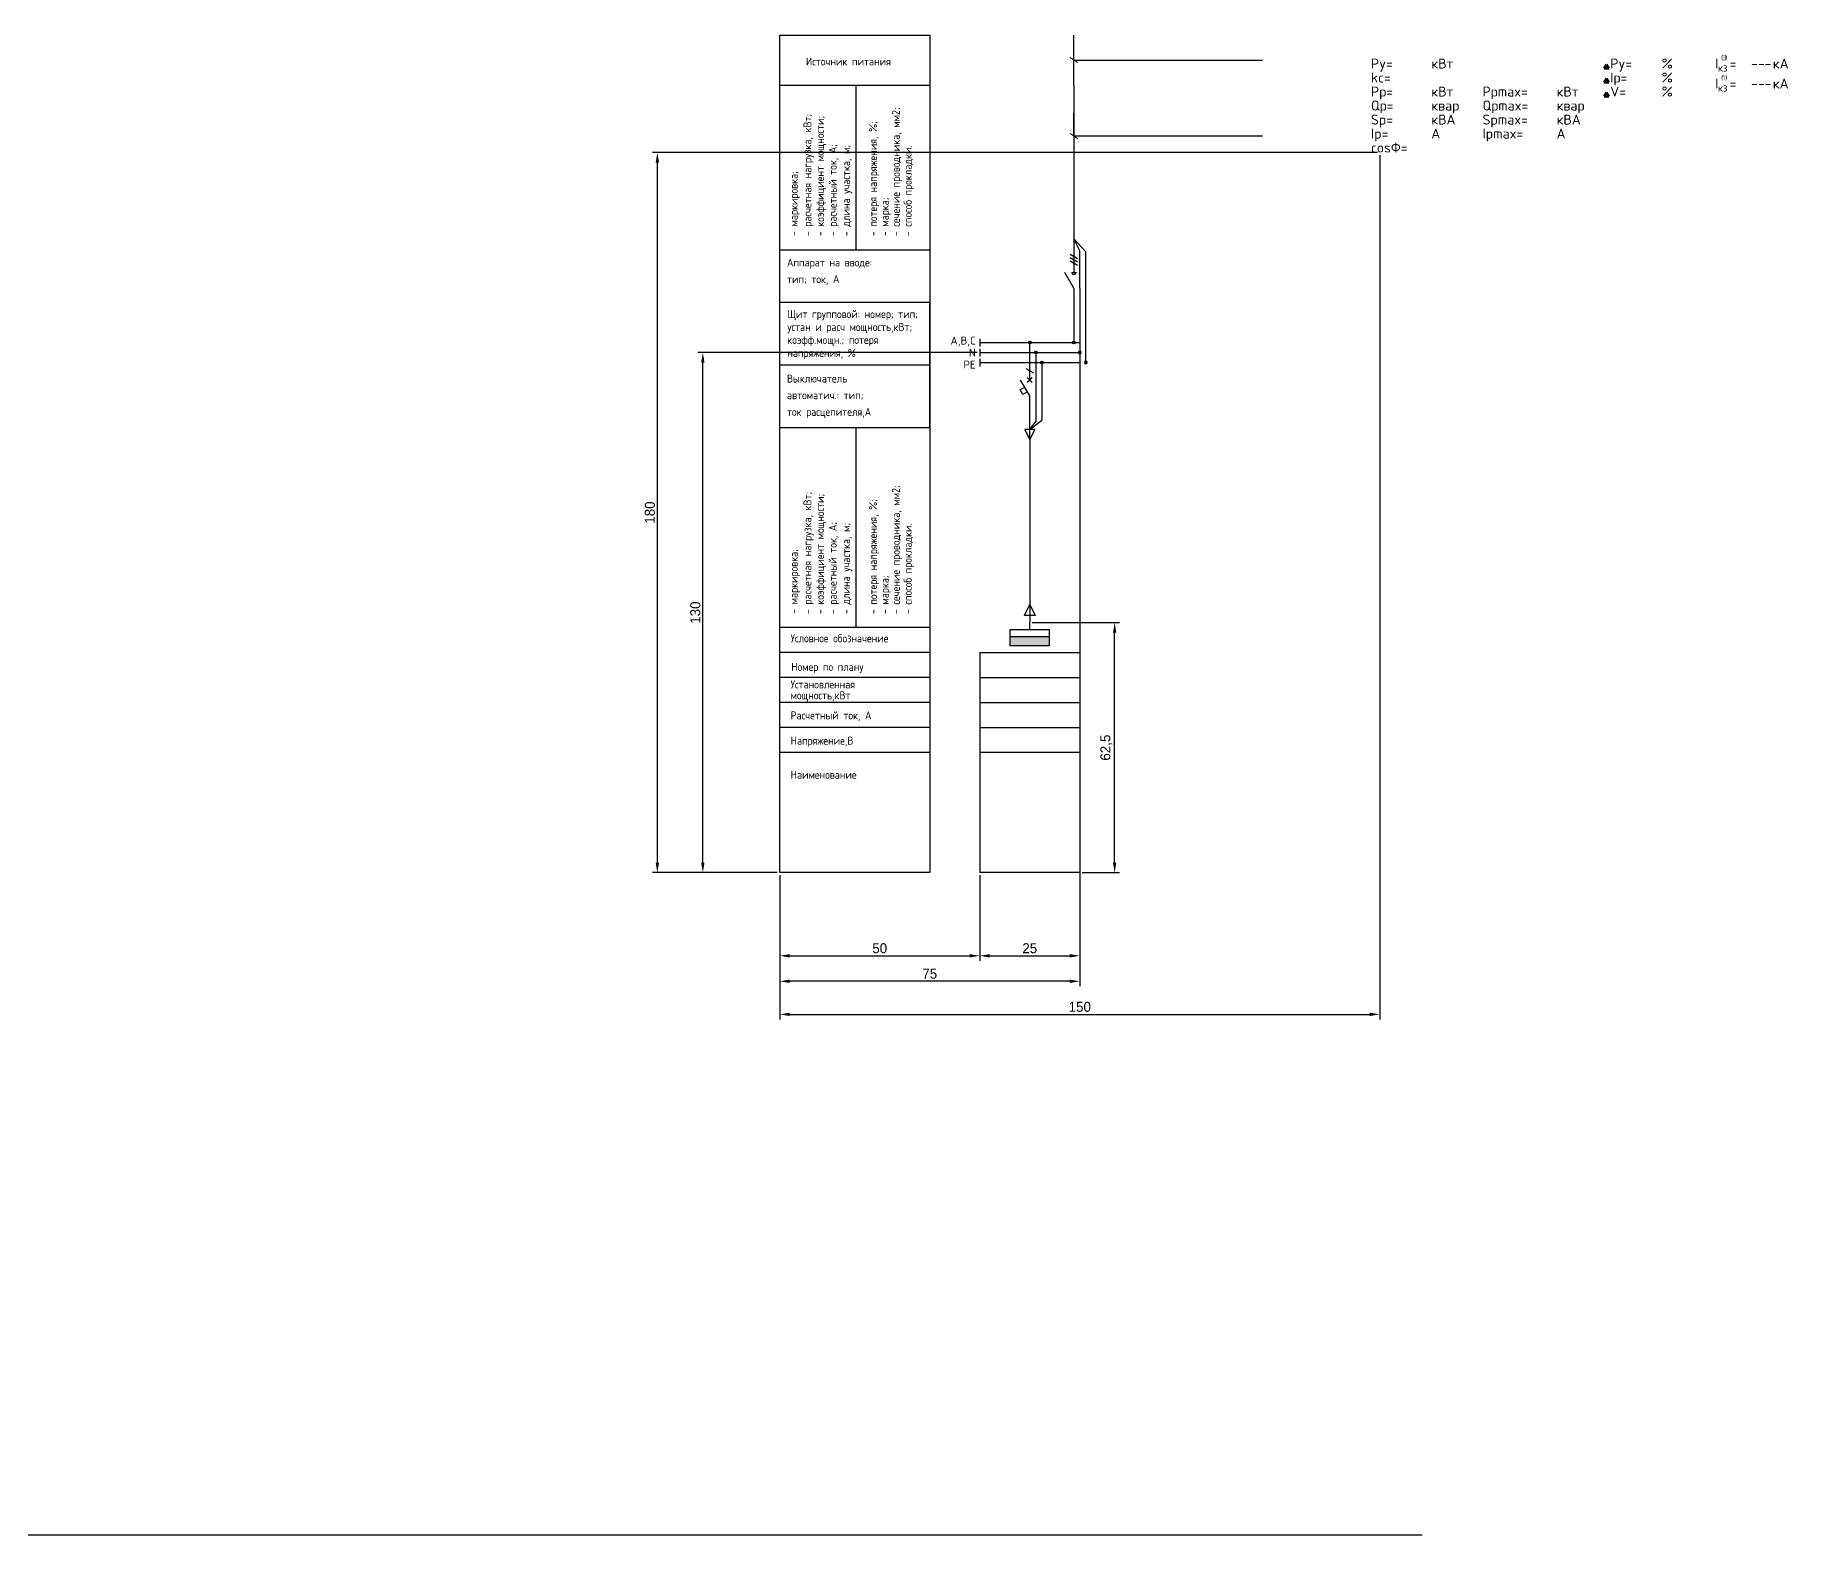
# Model space of a CAD drawing. Header units: millimetres. Extents: x -100 to 776, y -1250 to 875.
# Drawn here: x 338.1 to 776.3, y 500 to 874.9 of the extents above; entities that cross this region are included whole.
import ezdxf
from ezdxf.enums import TextEntityAlignment as Align

# ---------------------------------------------------------------- set-up
doc = ezdxf.new("R2010")
doc.units = ezdxf.units.MM
for name, color, linetype in [('Автомат защитный', 7, 'Continuous'), ('Принципиальная схема КТП -для ОДНОЛИНЕЙКИ', 7, 'Continuous'), ('ПРОВОДНИКИ', 7, 'Continuous'), ('ТЕРМОРЕЛЕ', 7, 'Continuous')]:
    doc.layers.add(name, color=color, linetype=linetype)
doc.layers.add('ЭС АВ', color=7, linetype='Continuous', lineweight=18)
doc.layers.add('ЭС рамка', color=7, linetype='Continuous', lineweight=18)
doc.styles.add('GOST A', font='isocpeur.ttf', dxfattribs={"width": 0.9})
doc.dimstyles.new('ISO-25', dxfattribs={"dimtxt": 2.5, "dimasz": 2.5, "dimexe": 1.25, "dimexo": 0.625, "dimtad": 1, "dimtxsty": 'Standard', "dimcen": 2.5, "dimadec": 0, "dimazin": 0, "dimtfac": 1, "dimtmove": 0, "dimatfit": 3, "dimfxl": 1, "dimarcsym": 0})

# ---------------------------------------------------------------- blocks, each defined once
blk = doc.blocks.new('*U18')
h = blk.add_hatch(color=256)
h.dxf.hatch_style = 1
edge = h.paths.add_edge_path()
edge.add_ellipse((12.5, 132.5), major_axis=(0, 0.333), ratio=1, start_angle=0, end_angle=360)
h = blk.add_hatch(color=256)
h.dxf.hatch_style = 1
edge = h.paths.add_edge_path()
edge.add_ellipse((14, 130), major_axis=(0, 0.333), ratio=1, start_angle=0, end_angle=360)
h = blk.add_hatch(color=256)
h.dxf.hatch_style = 1
edge = h.paths.add_edge_path()
edge.add_ellipse((15.5, 127.5), major_axis=(0, 0.333), ratio=1, start_angle=0, end_angle=360)
at = {"lineweight": 30}
for p, q in [((14, 129.67), (14, 123.11)), ((15.5, 127.17), (15.5, 113.13)), ((14, 123.11), (14, 112.8)), ((0, 55), (25, 55)), ((0, 55), (0, 0)), ((25, 55), (25, 0)), ((0, 48.75), (25, 48.75)), ((0, 42.5), (25, 42.5)), ((0, 36.25), (25, 36.25))]:
    blk.add_line(p, q, dxfattribs=at)
at = {"layer": 'Автомат защитный', "lineweight": 30}
for p, q in [((12.5, 123.11), (12.5, 132.17)), ((12.5, 119.17), (10.22, 123.11)), ((11.54, 126.04), (13.46, 124.93)), ((10.1, 120.66), (11.26, 121.32)), ((10.77, 119.5), (10.1, 120.66)), ((11.92, 120.17), (10.77, 119.5)), ((12.5, 108.54), (12.5, 119.17))]:
    blk.add_line(p, q, dxfattribs=at)
blk.add_ellipse((12.5, 132.5), major_axis=(0, 0.333), ratio=1, start_param=-1.570796, end_param=4.712389, dxfattribs=at)
at = {"layer": 'Принципиальная схема КТП -для ОДНОЛИНЕЙКИ', "lineweight": 30}
for p, q in [((12.5, 108.54), (12.5, 99.73)), ((11.19, 64.32), (12.5, 67.06)), ((12.5, 67.06), (13.81, 64.32)), ((13.81, 64.32), (11.19, 64.32)), ((12.5, 64.32), (12.5, 62.5))]:
    blk.add_line(p, q, dxfattribs=at)
at = {"layer": 'ПРОВОДНИКИ', "lineweight": 30}
for p, q in [((13.75, 110.81), (11.25, 110.81)), ((11.25, 110.81), (12.5, 108.2)), ((12.5, 110.81), (15.5, 113.13)), ((12.5, 110.81), (14, 112.8)), ((12.5, 108.2), (13.75, 110.81)), ((11.19, 64.31), (12.5, 67.06)), ((12.5, 67.06), (13.81, 64.31)), ((13.81, 64.31), (11.19, 64.31))]:
    blk.add_line(p, q, dxfattribs=at)
at = {"layer": 'ПРОВОДНИКИ', "lineweight": 30, "ltscale": 100}
blk.add_line((12.5, 99.73), (12.5, 64.32), dxfattribs=at)
at = {"layer": 'ПРОВОДНИКИ', "color": 7, "linetype": 'Continuous', "lineweight": 30}
for centre in [(14, 130), (15.5, 127.5), (15.5, 127.5)]:
    blk.add_ellipse(centre, major_axis=(0, 0.333), ratio=1, start_param=-1.570796, end_param=4.712389, dxfattribs=at)
at = {"layer": 'ЭС АВ', "color": 7, "lineweight": 30}
for q in [(11.88, 123.74), (11.88, 122.49), (13.12, 123.74), (13.12, 122.49)]:
    blk.add_line((12.5, 123.11), q, dxfattribs=at)
at = {"layer": 'ЭС рамка', "color": 7, "linetype": 'Continuous', "lineweight": 30}
for p, q in [((0, 132.5), (12.17, 132.5)), ((12.83, 132.5), (25, 132.5))]:
    blk.add_line(p, q, dxfattribs=at)
at = {"layer": 'ЭС рамка', "color": 5, "linetype": 'Continuous', "lineweight": 30}
for p, q in [((0, 130), (13.67, 130)), ((14.33, 130), (25, 130))]:
    blk.add_line(p, q, dxfattribs=at)
at = {"layer": 'ЭС рамка', "color": 94, "linetype": 'Continuous', "lineweight": 30}
for p, q in [((0, 127.5), (15.17, 127.5)), ((15.83, 127.5), (25, 127.5))]:
    blk.add_line(p, q, dxfattribs=at)
at = {"layer": 'ЭС рамка', "lineweight": 30}
for p, q in [((25, 30), (0, 30)), ((25, 0), (0, 0))]:
    blk.add_line(p, q, dxfattribs=at)
at = {"style": 'GOST A'}
for tag, p in [('LABEL', (12.5, 51.88)), ('INSTALLEDPOWER', (12.5, 45.63)), ('CURRENT', (12.5, 39.37)), ('VOLTAGE', (12.5, 33.13))]:
    blk.add_attdef(tag, text='', height=2, dxfattribs=at).set_placement(p, align=Align.MIDDLE_CENTER)
blk.add_attdef('TEXT', text='', height=2, rotation=90, dxfattribs=at).set_placement((12.5, 15), align=Align.MIDDLE_CENTER)
at = {"layer": 'Автомат защитный', "style": 'GOST A'}
blk.add_attdef('PHASE', text='', height=2, dxfattribs=at).set_placement((14, 134.59), align=Align.MIDDLE_CENTER)
for tag, height, p in [('NUMBER', 3, (8.49, 122.99)), ('SWITCHTYPE', 2, (8.49, 119.5)), ('SWITCHNOMINALCURRENT', 2, (8.49, 113.5)), ('SWITCHRELEASE', 2, (8.49, 116.5)), ('SWITCHRELEASECURRENT', 2, (8.49, 110.5)), ('RCDSETPOINT', 2, (8.49, 104.5)), ('RCDTYPE', 2, (8.49, 107.5))]:
    blk.add_attdef(tag, text='', height=height, dxfattribs=at).set_placement(p, align=Align.MIDDLE_RIGHT)
blk.add_attdef('LINE_A', text='', height=2, rotation=90, dxfattribs=at).set_placement((10.19, 68.43), align=Align.MIDDLE_LEFT)
blk.add_attdef('LINE_B', text='', height=2, rotation=90, dxfattribs=at).set_placement((13.85, 68.43), align=Align.TOP_LEFT)
blk = doc.blocks.new('Table1')
at = {"lineweight": 30}
for p, q in [((37.5, 142.5), (0, 142.5)), ((37.5, 130), (37.5, 142.5)), ((37.5, 111.25), (37.5, 130)), ((37.5, 126.88), (0, 126.88)), ((0, 111.25), (0, 125.61)), ((0, 61.25), (0, 111.25)), ((0, 111.25), (37.5, 111.25)), ((37.5, 61.25), (0, 61.25)), ((37.5, 55), (0, 55)), ((37.5, 48.75), (0, 48.75)), ((37.5, 42.5), (0, 42.5)), ((37.5, 36.25), (0, 36.25)), ((37.5, 30), (0, 30))]:
    blk.add_line(p, q, dxfattribs=at)
at = {"layer": 'ЭС рамка', "lineweight": 30}
for p, q in [((0, 0), (0, 209.34)), ((0, 209.34), (37.5, 209.34)), ((37.5, 209.34), (37.5, 0)), ((0, 196.84), (37.5, 196.84)), ((19.09, 155.72), (19.09, 196.84)), ((0, 155.72), (37.5, 155.72)), ((19.09, 61.25), (19.09, 111.25)), ((37.5, 0), (0, 0))]:
    blk.add_line(p, q, dxfattribs=at)
at = {"layer": 'ЭС рамка', "style": 'GOST A', "width": 0.9}
for s, p in [('Источник питания', (6.55, 201.76)), ('Аппарат на вводе:', (1.81, 151.52)), ('тип; ток, А', (1.81, 147.36)), ('Щит групповой: номер; тип; ', (1.9, 138.63)), ('устан и расч мощность,кВт; ', (1.9, 135.39)), ('коэфф.мощн.; потеря ', (1.9, 132.16)), ('напряжения, %', (1.9, 128.92)), ('Выключатель', (1.81, 122.51)), ('автоматич.: тип;', (1.81, 118.35)), ('ток расцепителя,А', (1.81, 114.18)), ('Условное обозначение', (2.72, 57.58)), ('Номер по плану', (2.88, 50.43)), ('Установленная', (2.72, 46.05)), ('мощность,кВт', (2.72, 43.32)), ('Расчетный ток, А', (2.72, 38.31)), ('Напряжение,В', (2.72, 31.99)), ('Наименование', (2.72, 23.47))]:
    blk.add_text(s, height=2, dxfattribs=at).set_placement(p)
for s, p in [(' - расчетная нагрузка, кВт;', (7.93, 157.95)), (' - коэффициент мощности;', (11.07, 157.95)), (' - сечение проводника, мм2;', (30.03, 157.95)), (' - потеря напряжения, %%%;', (24.32, 157.95)), (' - расчетный ток, А;', (14.25, 157.95)), (' - длина участка, м;', (17.57, 157.95)), (' - способ прокладки.', (33.01, 157.95)), ('   - маркировка;', (4.5, 155.72)), (' - марка;', (27.23, 157.95)), (' - сечение проводника, мм2;', (30.03, 63.48)), (' - расчетная нагрузка, кВт;', (7.93, 63.48)), (' - коэффициент мощности;', (11.07, 63.48)), (' - потеря напряжения, %%%;', (24.32, 63.48)), (' - расчетный ток, А;', (14.25, 63.48)), (' - длина участка, м;', (17.57, 63.48)), (' - способ прокладки.', (33.01, 63.48)), ('   - маркировка;', (4.5, 61.25)), (' - марка;', (27.23, 63.48))]:
    blk.add_text(s, height=2, rotation=90, dxfattribs=at).set_placement(p)
blk = doc.blocks.new('*U19')
h = blk.add_hatch(color=256)
h.dxf.hatch_style = 1
edge = h.paths.add_edge_path()
edge.add_ellipse((-1.49, 2.53), major_axis=(0, 0.333), ratio=1, start_angle=0, end_angle=360)
h = blk.add_hatch(color=256)
h.dxf.hatch_style = 1
edge = h.paths.add_edge_path()
edge.add_ellipse((0.01, 0.03), major_axis=(0, 0.333), ratio=1, start_angle=0, end_angle=360, ccw=False)
h = blk.add_hatch(color=256)
h.dxf.hatch_style = 1
edge = h.paths.add_edge_path()
edge.add_ellipse((1.52, -2.47), major_axis=(0, 0.333), ratio=1, start_angle=0, end_angle=360, ccw=False)
at = {"lineweight": 30}
for p, q in [((-1.49, 66.87), (-1.49, 79.37)), ((-1.49, 66.87), (-1.49, 28.43)), ((0.01, 20.02), (0.01, 25.4)), ((-2.11, 20.02), (-0.86, 20.02)), ((0.01, 16.08), (0.01, 20.02)), ((0.01, 16.08), (0.01, 0.36))]:
    blk.add_line(p, q, dxfattribs=at)
for p, q in [((-1.49, 73.12), (45.66, 73.12)), ((-1.49, 54.15), (-1.49, 59.87)), ((-1.49, 54.15), (45.66, 54.15))]:
    blk.add_line(p, q)
blk.add_circle((-1.49, 19.72), 0.312, dxfattribs=at)
at = {"layer": 'Автомат защитный', "lineweight": 30}
for p, q in [((-2.44, 24.62), (-0.53, 23.51)), ((-2.44, 23.78), (-0.53, 22.68)), ((-2.44, 22.95), (-0.53, 21.84)), ((-1.49, 16.08), (-3.76, 20.02))]:
    blk.add_line(p, q, dxfattribs=at)
at = {"layer": 'ТЕРМОРЕЛЕ', "lineweight": 30}
blk.add_line((1.51, -2.14), (1.51, 25.18), dxfattribs=at)
blk.add_ellipse((-1.49, 2.53), major_axis=(0, 0.333), ratio=1, start_param=-1.570796, end_param=4.712389, dxfattribs=at)
at = {"layer": 'ТЕРМОРЕЛЕ', "lineweight": 30, "extrusion": (0, 0, -1)}
for centre in [(0.01, 0.03), (1.52, -2.47)]:
    blk.add_ellipse(centre, major_axis=(0, 0.333), ratio=1, start_param=-1.570796, end_param=4.712389, dxfattribs=at)
at = {"layer": 'ЭС АВ', "color": 7, "linetype": 'Continuous', "lineweight": 18}
for p, q in [((-2.37, 73.76), (-0.6, 72.47)), ((-2.37, 54.79), (-0.6, 53.5))]:
    blk.add_line(p, q, dxfattribs=at)
at = {"layer": 'ЭС АВ', "color": 7, "linetype": 'Continuous', "lineweight": 30}
for p, q in [((-1.49, 28.43), (-1.49, 20.02)), ((0.01, 25.4), (-1.49, 28.43)), ((-1.49, 28.43), (1.51, 25.18)), ((-1.49, 20.66), (-1.49, 20.04)), ((-1.49, 16.08), (-1.49, 2.86))]:
    blk.add_line(p, q, dxfattribs=at)
at = {"style": 'GOST A'}
for tag, p in [('LINE_C', (2.08, 76.2)), ('LINE_A', (1.92, 56.7)), ('LINE_B', (1.92, 51.84))]:
    blk.add_attdef(tag, text='', height=2.5, dxfattribs=at).set_placement(p, align=Align.MIDDLE_LEFT)
at = {"layer": 'Автомат защитный', "style": 'GOST A'}
for tag, height, p in [('PHASE', 2, (-5.64, 29.33)), ('NUMBER', 3, (-5.64, 24.25)), ('SWITCHNOMINALCURRENT', 2, (-5.64, 14.37))]:
    blk.add_attdef(tag, text='', height=height, dxfattribs=at).set_placement(p, align=Align.MIDDLE_RIGHT)
blk = doc.blocks.new('*D3')
at = {"color": 0, "lineweight": -2, "transparency": 16777216}
for p, q in [((524.27, 664.92), (524.27, 643.52)), ((574.27, 664.92), (574.27, 643.52)), ((526.77, 644.77), (571.77, 644.77))]:
    blk.add_line(p, q, dxfattribs=at)
at = {"color": 0, "transparency": 16777216}
for points in [[(526.77, 645.18), (526.77, 644.35), (524.27, 644.77)], [(571.77, 645.18), (571.77, 644.35), (574.27, 644.77)]]:
    blk.add_solid(points, dxfattribs=at)
at = {"layer": 'Defpoints', "color": 0, "transparency": 16777216}
for p in [(524.27, 665.55), (574.27, 665.55), (574.27, 644.77)]:
    blk.add_point(p, dxfattribs=at)
at = {"color": 0, "transparency": 16777216, "insert": (549.27, 646.64), "char_height": 2.5, "attachment_point": 5}
blk.add_mtext('50', dxfattribs=at)
blk = doc.blocks.new('*D4')
at = {"color": 0, "lineweight": -2, "transparency": 16777216}
for p, q in [((573.65, 795.55), (503.81, 795.55)), ((505.06, 668.05), (505.06, 793.05)), ((523.65, 665.55), (503.81, 665.55))]:
    blk.add_line(p, q, dxfattribs=at)
at = {"color": 0, "transparency": 16777216}
for points in [[(504.64, 793.05), (505.47, 793.05), (505.06, 795.55)], [(504.64, 668.05), (505.47, 668.05), (505.06, 665.55)]]:
    blk.add_solid(points, dxfattribs=at)
at = {"layer": 'Defpoints', "color": 0, "transparency": 16777216}
for p in [(505.06, 795.55), (574.27, 795.55), (524.27, 665.55)]:
    blk.add_point(p, dxfattribs=at)
at = {"color": 0, "transparency": 16777216, "insert": (503.18, 730.55), "char_height": 2.5, "attachment_point": 5, "rotation": 90}
blk.add_mtext('130', dxfattribs=at)
blk = doc.blocks.new('Start')
at = {"layer": 'ЭС рамка', "color": 7, "linetype": 'Continuous', "lineweight": 30}
blk.add_line((0, 3.46), (0, 1.54), dxfattribs=at)
at = {"layer": 'ЭС рамка', "color": 5, "linetype": 'Continuous', "lineweight": 30}
blk.add_line((0, 0.96), (0, -0.96), dxfattribs=at)
at = {"layer": 'ЭС рамка', "color": 94, "linetype": 'Continuous', "lineweight": 30, "ltscale": 50}
blk.add_line((0, -1.54), (0, -3.46), dxfattribs=at)
at = {"style": 'GOST A'}
blk.add_attdef('PHASE', text='', height=2, dxfattribs=at).set_placement((-1, 3), align=Align.MIDDLE_RIGHT)
at = {"layer": 'ЭС рамка', "color": 7, "linetype": 'Continuous', "lineweight": 18, "style": 'GOST A'}
blk.add_text('N', height=2, dxfattribs=at).set_placement((-1, 0), align=Align.MIDDLE_RIGHT)
at = {"layer": 'ЭС рамка', "color": 7, "linetype": 'Continuous', "lineweight": 18, "ltscale": 50, "style": 'GOST A'}
blk.add_text('РЕ', height=2, dxfattribs=at).set_placement((-1, -3), align=Align.MIDDLE_RIGHT)
blk = doc.blocks.new('*D6')
at = {"color": 0, "lineweight": -2, "transparency": 16777216}
for p, q in [((574.27, 664.92), (574.27, 643.52)), ((599.27, 664.92), (599.27, 643.52)), ((576.77, 644.77), (596.77, 644.77))]:
    blk.add_line(p, q, dxfattribs=at)
at = {"color": 0, "transparency": 16777216}
for points in [[(576.77, 645.18), (576.77, 644.35), (574.27, 644.77)], [(596.77, 645.18), (596.77, 644.35), (599.27, 644.77)]]:
    blk.add_solid(points, dxfattribs=at)
at = {"layer": 'Defpoints', "color": 0, "transparency": 16777216}
for p in [(574.27, 665.55), (599.27, 665.55), (599.27, 644.77)]:
    blk.add_point(p, dxfattribs=at)
at = {"color": 0, "transparency": 16777216, "insert": (586.77, 646.64), "char_height": 2.5, "attachment_point": 5}
blk.add_mtext('25', dxfattribs=at)
blk = doc.blocks.new('Stop')
at = {"layer": 'ЭС рамка', "color": 7, "linetype": 'Continuous', "lineweight": 30}
blk.add_line((0, 3.46), (0, 1.54), dxfattribs=at)
at = {"layer": 'ЭС рамка', "color": 5, "linetype": 'Continuous', "lineweight": 30}
blk.add_line((0, 0.96), (0, -0.96), dxfattribs=at)
at = {"layer": 'ЭС рамка', "color": 94, "linetype": 'Continuous', "lineweight": 30, "ltscale": 50}
blk.add_line((0, -1.54), (0, -3.46), dxfattribs=at)
blk = doc.blocks.new('*D8')
at = {"color": 0, "lineweight": -2, "transparency": 16777216}
for p, q in [((599.27, 794.92), (599.27, 637.15)), ((524.27, 664.92), (524.27, 637.15)), ((596.77, 638.4), (526.77, 638.4))]:
    blk.add_line(p, q, dxfattribs=at)
at = {"color": 0, "transparency": 16777216}
for points in [[(526.77, 638.81), (526.77, 637.98), (524.27, 638.4)], [(596.77, 638.81), (596.77, 637.98), (599.27, 638.4)]]:
    blk.add_solid(points, dxfattribs=at)
at = {"layer": 'Defpoints', "color": 0, "transparency": 16777216}
for p in [(599.27, 795.55), (524.27, 665.55), (524.27, 638.4)]:
    blk.add_point(p, dxfattribs=at)
at = {"color": 0, "transparency": 16777216, "insert": (561.77, 640.27), "char_height": 2.5, "attachment_point": 5}
blk.add_mtext('75', dxfattribs=at)
blk = doc.blocks.new('DBData')
at = {"lineweight": 50}
for p, q in [((56.09, 21), (56.65, 21.97)), ((57.21, 21), (56.65, 21.97)), ((56.09, 21), (57.21, 21)), ((56.09, 17.5), (56.65, 18.47)), ((57.21, 17.5), (56.65, 18.47)), ((56.09, 17.5), (57.21, 17.5)), ((56.09, 14), (56.65, 14.97)), ((56.09, 14), (57.21, 14)), ((57.21, 14), (56.65, 14.97))]:
    blk.add_line(p, q, dxfattribs=at)
at = {"style": 'GOST A'}
for s, height, p in [('Py=', 2.5, (-2.23, 21)), ('кВт', 2.5, (12.85, 21)), ('Py=', 2.5, (57.59, 21)), ('%%%', 2.5, (70.44, 21)), ('I', 2.5, (83.82, 21)), ('(', 1.25, (85.3, 23.08)), ('3', 1.25, (85.64, 23.08)), (')', 1.25, (86.31, 23.08)), ('=', 2.5, (87.41, 21)), ('кА', 2.5, (98.22, 21)), ('kc=', 2.5, (-2.23, 17.5)), ('Iр=', 2.5, (57.59, 17.5)), ('%%%', 2.5, (70.44, 17.5)), ('I', 2.5, (83.82, 16)), ('кз', 1.875, (84.49, 20.23)), ('(', 1.25, (85.3, 18.08)), ('1', 1.25, (85.64, 18.09)), (')', 1.25, (86.31, 18.08)), ('кА', 2.5, (98.22, 16)), ('Pр=', 2.5, (-2.23, 14)), ('кВт', 2.5, (12.85, 14)), ('Pрmax=', 2.5, (25.66, 14)), ('кВт', 2.5, (44.17, 14)), ('V=', 2.5, (57.59, 14)), ('%%%', 2.5, (70.44, 14)), ('кз', 1.875, (84.49, 15.23)), ('=', 2.5, (87.41, 16)), ('Sp=', 2.5, (-2.23, 7)), ('Qр=', 2.5, (-2.23, 10.5)), ('квар', 2.5, (12.85, 10.5)), ('кВА', 2.5, (12.85, 7)), ('Spmax=', 2.5, (25.66, 7)), ('Qрmax=', 2.5, (25.66, 10.5)), ('квар', 2.5, (44.17, 10.5)), ('кВА', 2.5, (44.17, 7)), ('Ip=', 2.5, (-2.23, 3.5)), ('А', 2.5, (12.85, 3.5)), ('Ipmax=', 2.5, (25.66, 3.5)), ('А', 2.5, (44.17, 3.5)), ('cosФ=', 2.5, (-2.23, 0))]:
    blk.add_text(s, height=height, dxfattribs=at).set_placement(p)
at = {"style": 'GOST A', "width": 0.9}
blk.add_attdef('DBNAME', (-2.32, 25.93), '', height=3.5, dxfattribs=at)
at = {"style": 'GOST A'}
for tag, p in [('INSTALLEDACTIVEPOWER', (11.85, 21)), ('DPY', (69.44, 21)), ('CURRENT3', (97.89, 21)), ('MAXFACTOR', (11.85, 17.5)), ('DIR', (69.44, 17.5)), ('CURRENT1', (97.89, 16)), ('RATEDACTIVEPOWER', (11.85, 14)), ('VOLTAGE', (69.44, 14)), ('RATEDREACTIVEPOWER', (11.85, 10.5)), ('RATEDFULLPOWER', (11.85, 7)), ('RATEDCURRENT', (11.85, 3.5))]:
    blk.add_attdef(tag, text='', height=2.5, dxfattribs=at).set_placement(p, align=Align.RIGHT)
at = {"lineweight": 0, "style": 'GOST A', "width": 0.9}
for tag, p in [('RATEDACTIVEPOWERMAX', (43.18, 14)), ('RATEDREACTIVEPOWERMAX', (43.18, 10.5)), ('RATEDFULLPOWERMAX', (43.18, 7)), ('RATEDCURRENTMAX', (43.18, 3.49))]:
    blk.add_attdef(tag, text='', height=2.5, dxfattribs=at).set_placement(p, align=Align.RIGHT)
at = {"style": 'GOST A'}
blk.add_attdef('POWERFACTOR', (7.4, 0), '', height=2.5, dxfattribs=at)
blk = doc.blocks.new('*D10')
at = {"color": 0, "lineweight": -2, "transparency": 16777216}
for p, q in [((673.65, 845.55), (492.43, 845.55)), ((493.68, 668.05), (493.68, 843.05)), ((523.65, 665.55), (492.43, 665.55))]:
    blk.add_line(p, q, dxfattribs=at)
at = {"color": 0, "transparency": 16777216}
for points in [[(493.27, 843.05), (494.1, 843.05), (493.68, 845.55)], [(493.27, 668.05), (494.1, 668.05), (493.68, 665.55)]]:
    blk.add_solid(points, dxfattribs=at)
at = {"layer": 'Defpoints', "color": 0, "transparency": 16777216}
for p in [(493.68, 845.55), (674.27, 845.55), (524.27, 665.55)]:
    blk.add_point(p, dxfattribs=at)
at = {"color": 0, "transparency": 16777216, "insert": (491.81, 755.55), "char_height": 2.5, "attachment_point": 5, "rotation": 90}
blk.add_mtext('180', dxfattribs=at)
blk = doc.blocks.new('*D11')
at = {"color": 0, "lineweight": -2, "transparency": 16777216}
for p, q in [((674.27, 844.92), (674.27, 628.88)), ((524.27, 664.92), (524.27, 628.88)), ((526.77, 630.13), (671.77, 630.13))]:
    blk.add_line(p, q, dxfattribs=at)
at = {"color": 0, "transparency": 16777216}
for points in [[(526.77, 630.54), (526.77, 629.71), (524.27, 630.13)], [(671.77, 630.54), (671.77, 629.71), (674.27, 630.13)]]:
    blk.add_solid(points, dxfattribs=at)
at = {"layer": 'Defpoints', "color": 0, "transparency": 16777216}
for p in [(674.27, 845.55), (524.27, 665.55), (674.27, 630.13)]:
    blk.add_point(p, dxfattribs=at)
at = {"color": 0, "transparency": 16777216, "insert": (599.27, 632), "char_height": 2.5, "attachment_point": 5}
blk.add_mtext('150', dxfattribs=at)
blk = doc.blocks.new('*D12')
at = {"color": 0, "lineweight": -2, "transparency": 16777216}
for p, q in [((587.4, 728.05), (609.24, 728.05)), ((607.99, 668.05), (607.99, 725.55)), ((599.9, 665.55), (609.24, 665.55))]:
    blk.add_line(p, q, dxfattribs=at)
at = {"color": 0, "lineweight": 0, "transparency": 16777216}
for points in [[(607.57, 725.55), (608.4, 725.55), (607.99, 728.05)], [(607.57, 668.05), (608.4, 668.05), (607.99, 665.55)]]:
    blk.add_solid(points, dxfattribs=at)
at = {"layer": 'Defpoints', "color": 0, "lineweight": 0, "transparency": 16777216}
for p in [(586.77, 728.05), (607.99, 728.05), (599.27, 665.55)]:
    blk.add_point(p, dxfattribs=at)
at = {"color": 0, "transparency": 16777216, "insert": (605.9, 696.8), "char_height": 2.5, "attachment_point": 5, "rotation": 90}
blk.add_mtext('62,5', dxfattribs=at)
blk = doc.blocks.new('*U15')
h = blk.add_hatch(color=256)
h.dxf.hatch_style = 1
h.paths.add_polyline_path([(-4.86, -3.51), (-4.86, -5.83), (4.86, -5.83), (4.86, -3.51)])
at = {"linetype": 'ByBlock', "lineweight": 30}
blk.add_line((0, -1.75), (0, 0), dxfattribs=at)
at = {"lineweight": 30}
blk.add_line((-4.86, -3.51), (4.86, -3.51), dxfattribs=at)
at = {"linetype": 'ByBlock', "lineweight": 30}
blk.add_lwpolyline([(-4.86, -1.75), (4.86, -1.75), (4.86, -5.83), (-4.86, -5.83)], close=True, dxfattribs=at)

msp = doc.modelspace()

# ---------------------------------------------------------------- linework, layer by layer
for p, q in [((524.271, 665.55), (524.271, 845.55)), ((-100, 500), (684.839, 500))]:
    msp.add_line(p, q)

# ---------------------------------------------------------------- block references
for name, p in [('Table1', (524.271, 665.55)), ('Table1', (524.271, 665.55)), ('*U19', (599.271, 795.55)), ('*U18', (574.271, 665.55)), ('Stop', (599.271, 795.55)), ('*U15', (586.771, 728.05))]:
    msp.add_blockref(name, p)
for name, p, values in [('DBData', (674.271, 845.55), {'CURRENT1': '---', 'CURRENT3': '---'}), ('Start', (574.271, 795.55), {'PHASE': 'A,B,C'})]:
    msp.add_blockref(name, p).add_auto_attribs(values)

# ---------------------------------------------------------------- dimensions: what is measured, and where the dimension line sits
at = {"color": 3}
for base, p2, picture, middle in [((493.682, 845.55), (674.271, 845.55), '*D10', (491.807, 755.55)), ((505.056, 795.55), (574.271, 795.55), '*D4', (503.181, 730.55))]:
    dim = msp.add_linear_dim(base=base, p1=(524.271, 665.55), p2=p2, angle=90, dimstyle='ISO-25', dxfattribs=at)
    dim.commit()
    dim.dimension.update_dxf_attribs({"geometry": picture, "text_midpoint": middle})
for base, p1, p2, picture, middle in [((674.271, 630.128), (524.271, 665.55), (674.271, 845.55), '*D11', (599.271, 632.003)), ((524.271, 638.398), (599.271, 795.55), (524.271, 665.55), '*D8', (561.771, 640.273)), ((574.271, 644.768), (524.271, 665.55), (574.271, 665.55), '*D3', (549.271, 646.643)), ((599.271, 644.768), (574.271, 665.55), (599.271, 665.55), '*D6', (586.771, 646.643))]:
    dim = msp.add_linear_dim(base=base, p1=p1, p2=p2, dimstyle='ISO-25', dxfattribs=at)
    dim.commit()
    dim.dimension.update_dxf_attribs({"geometry": picture, "text_midpoint": middle})
dim = msp.add_linear_dim(base=(607.987, 728.05), p1=(599.271, 665.55), p2=(586.771, 728.05), angle=90, dimstyle='ISO-25', override={"dimfxl": 100, "dimarcsym": 1}, dxfattribs=at)
dim.commit()
dim.dimension.update_dxf_attribs({"geometry": '*D12', "text_midpoint": (605.904, 696.8)})

doc.saveas('drawing.dxf')
